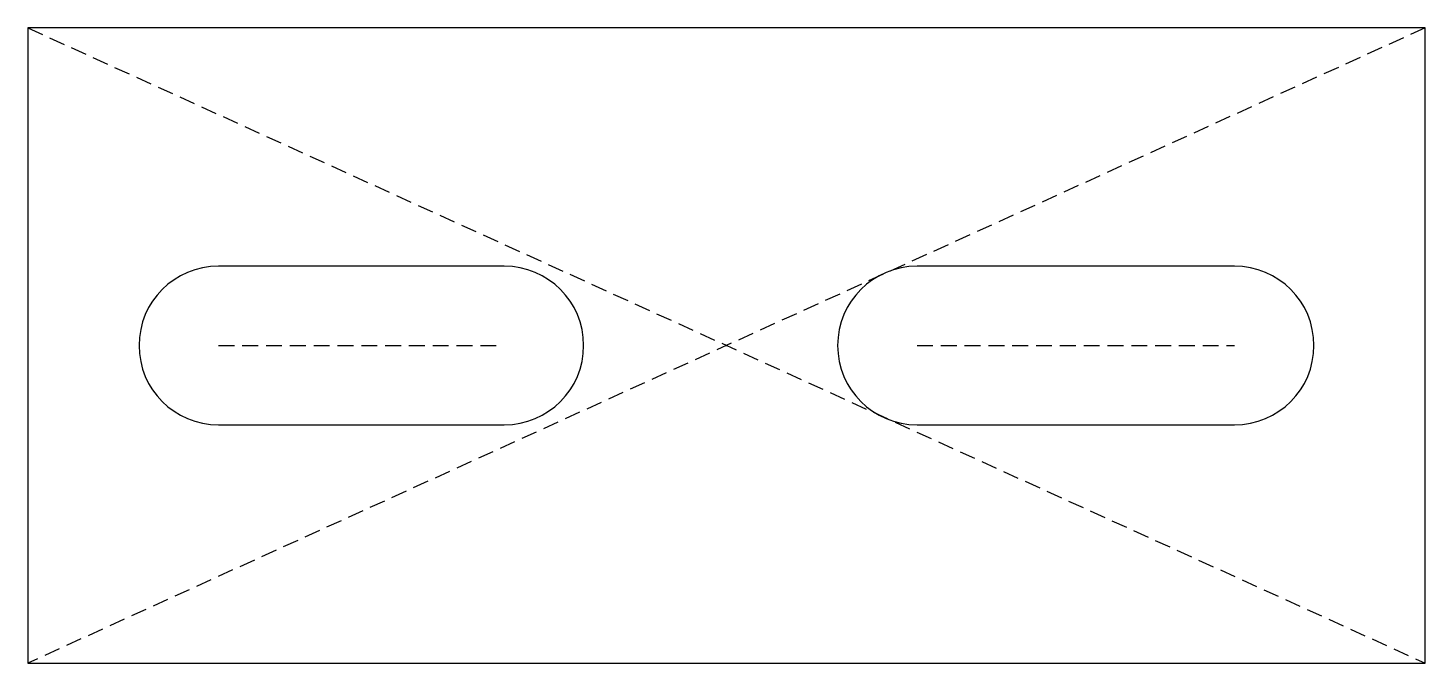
# Model space of a CAD drawing. Header units: millimetres. Extents: x -22 to 22, y -10 to 10.
import ezdxf

# ---------------------------------------------------------------- set-up
doc = ezdxf.new("R2010")
doc.units = ezdxf.units.MM
doc.linetypes.add('DASHED', pattern=[0.75, 0.5, -0.25])
doc.layers.get('0').update_dxf_attribs({"linetype": 'CONTINUOUS'})

msp = doc.modelspace()

# ---------------------------------------------------------------- linework, layer by layer
at = {"linetype": 'DASHED'}
for p, q in [((22, 10), (-22, -10)), ((-22, 10), (22, -10)), ((-16, 0), (-7, 0)), ((6, 0), (16, 0))]:
    msp.add_line(p, q, dxfattribs=at)
msp.add_lwpolyline([(22, 10), (-22, 10), (-22, -10), (22, -10)], close=True)
for points in [[(-16, -2.5), (-7, -2.5, 1), (-7, 2.5), (-16, 2.5, 1)], [(6, -2.5), (16, -2.5, 1), (16, 2.5), (6, 2.5, 1)]]:
    msp.add_lwpolyline(points, format="xyb", close=True)
msp.add_point((0, 0))
msp.add_point((0, 0))

doc.saveas('drawing.dxf')
